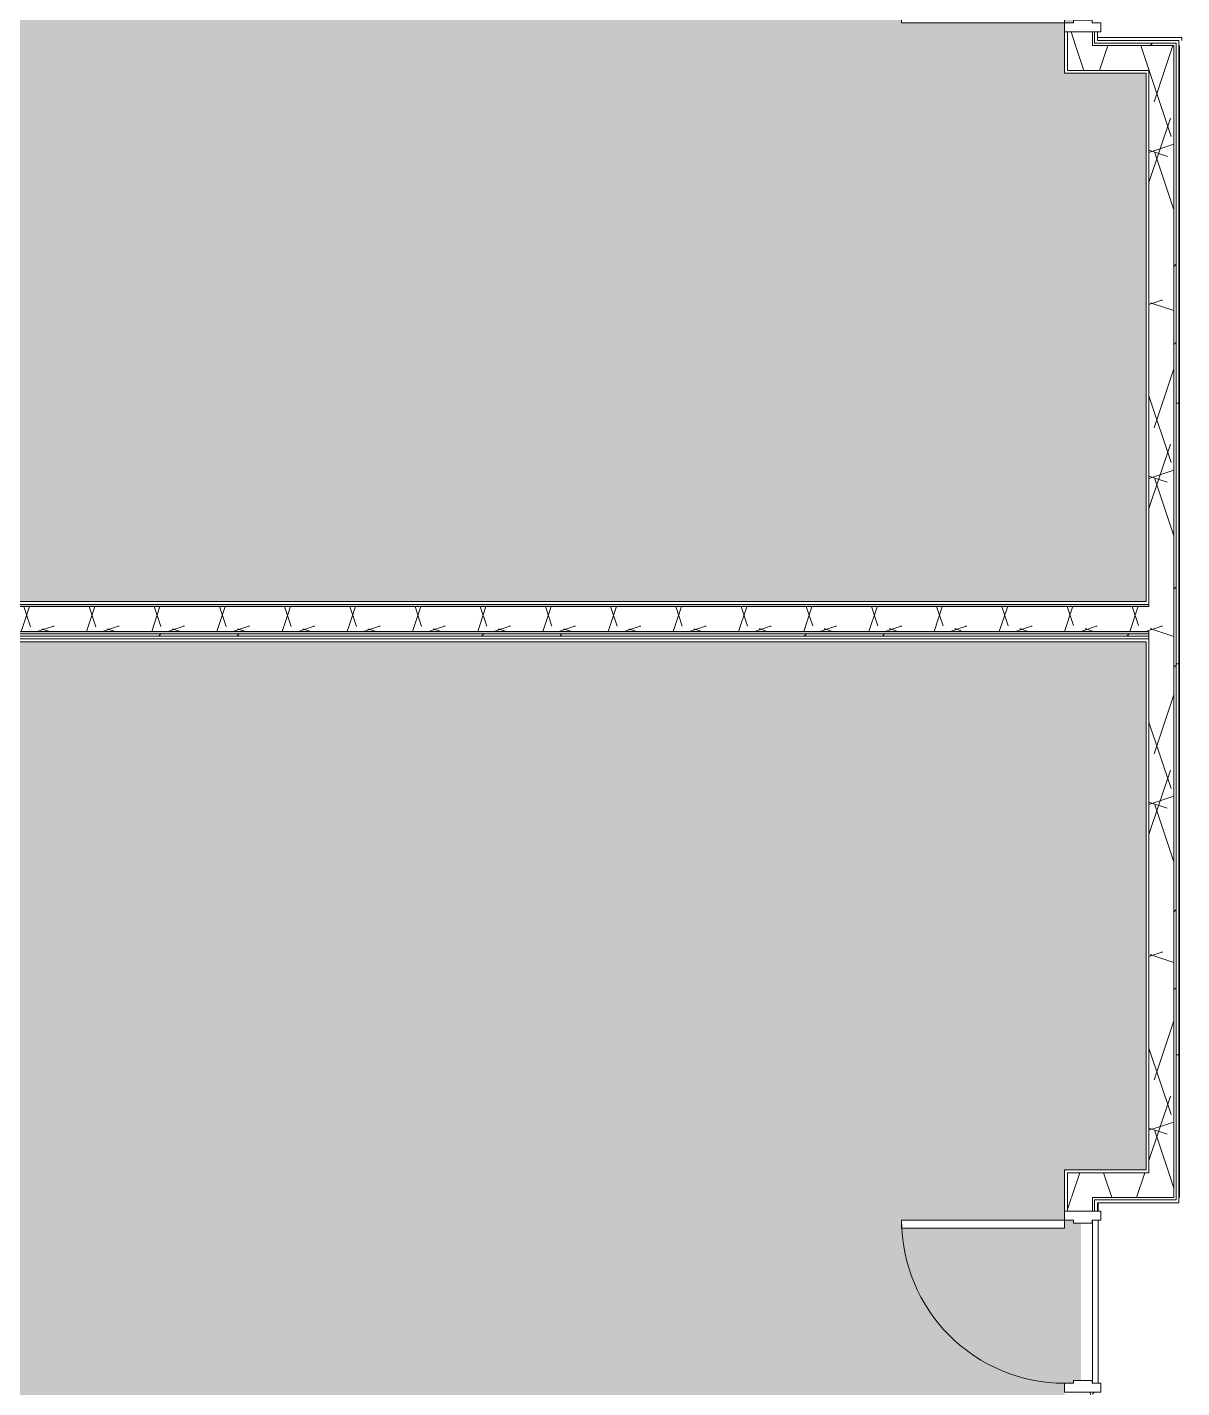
# Model space of a CAD drawing. Header units: inches. Extents: x -1559 to 1959, y 9767 to 12269.
# Drawn here: x 134.8 to 389.8, y 10668.9 to 10969.5 of the extents above; entities that cross this region are included whole.
import ezdxf

# ---------------------------------------------------------------- set-up
doc = ezdxf.new("R2010")
doc.units = ezdxf.units.IN
doc.header["$MEASUREMENT"] = 0
for name, color, linetype, lineweight in [('0-1', 7, 'Continuous', 5), ('A-AREA-PATT-4', 153, 'Continuous', 9), ('A-DOOR', 31, 'Continuous', 9), ('A-DOOR-FRAM', 31, 'Continuous', 9), ('A-FLOR-1', 7, 'Continuous', 9), ('A-WALL', 113, 'Continuous', 9), ('A-WALL-PATT-1', 8, 'Continuous', 9), ('A-WALL-PATT-2', 253, 'Continuous', 9), ('A-WALL-PATT-3', 7, 'Continuous', 9), ('A-WALL-PATT-5', 111, 'Continuous', 9), ('I-WALL', 2, 'Continuous', 9), ('I-WALL-1', 1, 'Continuous', 5)]:
    doc.layers.add(name, color=color, linetype=linetype, lineweight=lineweight)
pattern_1 = [(0, (3869.27, 0), (115.2, 28.8), [4.752, -81.648, 4.752, -81.648, -460.8]), (0, (3869.27, 0), (115.2, 28.8), [-172.8, 4.752, -168.048, 4.752, -81.648, -201.6]), (0, (3869.27, 0), (115.2, 28.8), [-432, 4.752, -52.848, 4.752, -139.248]), (120, (3912.47, 14.4), (-82.54153, 85.36613), [4.752, -81.648, 4.752, -81.648, -460.8]), (120, (3912.47, 14.4), (-82.54153, 85.36613), [-172.8, 4.752, -168.048, 4.752, -81.648, -201.6]), (120, (3912.47, 14.4), (-82.54153, 85.36613), [-432, 4.752, -52.848, 4.752, -139.248]), (240, (3926.87, 72), (-32.65847, -114.16613), [4.752, -81.648, 4.752, -81.648, -460.8]), (240, (3926.87, 72), (-32.65847, -114.16613), [-172.8, 4.752, -168.048, 4.752, -81.648, -201.6]), (240, (3926.87, 72), (-32.65847, -114.16613), [-432, 4.752, -52.848, 4.752, -139.248])]
pattern_2 = [(161.57, (3871.0695, 1.8), (-14.4010124, -0.0012439), [0, -102.456, 11.376, 0]), (18.43, (3867.4695, 1.8), (-14.4010124, 0.0012439), [0, -102.456, 11.376, 0]), (108.43, (3871.0695, 1.8), (7.1973965, -36.003153), [34.146, -79.686]), (71.57, (3867.4695, 1.8), (7.1973965, 36.003153), [34.146, -79.686])]
pattern_3 = [(45, (3869.27, 0), (-35.63818, 35.63818), []), (45, (3869.27, 54), (-35.63818, 35.63818), [])]

# ---------------------------------------------------------------- blocks, each defined once
blk = doc.blocks.new('CTR - 1st Phase - Shell_rvt-1-KEY PLAN - 3RD FLOOR')
at = {"layer": 'A-FLOR-1'}
for p, q in [((-3479.92, 10965.44), (-3479.92, 10710.94)), ((-3497.92, 10709.82), (-3497.92, 10707.94)), ((-3499.17, 10669.94), (-3499.17, 10705.94)), ((-3497.92, 10705.94), (-3497.92, 10669.94))]:
    blk.add_line(p, q, dxfattribs=at)
blk = doc.blocks.new('HOLLOW METAL - UNIT DOOR-2191977-KEY PLAN - 3RD FLOOR')
at = {"layer": 'A-DOOR'}
for p, q in [((16.25, -3.875), (18, -3.875)), ((16.25, -39.875), (16.25, -3.875)), ((18, -3.875), (18, -39.875)), ((18, -39.875), (16.25, -39.875))]:
    blk.add_line(p, q, dxfattribs=at)
blk.add_arc((18, -3.875), 36, 180, 270, dxfattribs=at)
at = {"layer": 'A-DOOR-FRAM'}
for p, q in [((-20, 4.125), (-18, 4.125)), ((-20, -3.875), (-20, 4.125)), ((-18, 4.125), (-18, 2.1875)), ((18, 4.125), (20, 4.125)), ((18, 2.1875), (18, 4.125)), ((20, 4.125), (20, -3.875)), ((-18, 2.1875), (-17.375, 2.1875)), ((-17.375, 2.1875), (-17.375, -1.9375)), ((17.375, 2.1875), (18, 2.1875)), ((17.375, -1.9375), (17.375, 2.1875)), ((-18, -1.9375), (-18, -3.875)), ((-17.375, -1.9375), (-18, -1.9375)), ((18, -1.9375), (17.375, -1.9375)), ((18, -3.875), (18, -1.9375)), ((-18, -3.875), (-20, -3.875)), ((20, -3.875), (18, -3.875))]:
    blk.add_line(p, q, dxfattribs=at)
blk = doc.blocks.new('HOLLOW METAL - UNIT DOOR-2191978-KEY PLAN - 3RD FLOOR')
at = {"layer": 'A-DOOR'}
for p, q in [((18, 39.875), (16.25, 39.875)), ((16.25, 39.875), (16.25, 3.875)), ((18, 3.875), (18, 39.875)), ((16.25, 3.875), (18, 3.875))]:
    blk.add_line(p, q, dxfattribs=at)
blk.add_arc((18, 3.875), 36, 90, 180, dxfattribs=at)
at = {"layer": 'A-DOOR-FRAM'}
for p, q in [((-18, 3.875), (-20, 3.875)), ((-20, 3.875), (-20, -4.125)), ((-18, 1.9375), (-18, 3.875)), ((18, 3.875), (18, 1.9375)), ((20, 3.875), (18, 3.875)), ((20, -4.125), (20, 3.875)), ((-17.375, 1.9375), (-18, 1.9375)), ((-17.375, -2.1875), (-17.375, 1.9375)), ((18, 1.9375), (17.375, 1.9375)), ((17.375, 1.9375), (17.375, -2.1875)), ((-18, -4.125), (-18, -2.1875)), ((-18, -2.1875), (-17.375, -2.1875)), ((17.375, -2.1875), (18, -2.1875)), ((18, -2.1875), (18, -4.125)), ((-20, -4.125), (-18, -4.125)), ((18, -4.125), (20, -4.125))]:
    blk.add_line(p, q, dxfattribs=at)

msp = doc.modelspace()

# ---------------------------------------------------------------- hatches: boundary and pattern name
at = {"layer": 'A-AREA-PATT-4'}
h = msp.add_hatch(color=256, dxfattribs=at)
h.paths.add_polyline_path([(363.97, 10970.44), (327.97, 10970.44), (327.97, 10972.19), (363.97, 10972.19), (363.97, 10971.52)], flags=0)
h.paths.add_polyline_path([(17.42, 10842.63), (381.97, 10842.63), (381.97, 10959.31), (363.97, 10959.31), (363.97, 10970.44), (365.91, 10970.44), (365.91, 10971.06), (367.6, 10971.06), (367.6, 11005.81), (365.91, 11005.81), (365.91, 11006.44), (363.97, 11006.44), (363.97, 11032.1), (381.97, 11032.1), (381.97, 11121.75), (17.42, 11121.75), (17.42, 11081.99), (13.45, 11081.99), (13.45, 11011.86), (17.42, 11011.86), (17.42, 10964.13), (39.73, 10964.13), (39.73, 10936.25), (17.42, 10936.25), (17.42, 10858.94)], flags=0)
h = msp.add_hatch(color=256, dxfattribs=at)
h.paths.add_polyline_path([(17.42, 10554.44), (381.97, 10554.44), (381.97, 10644.28), (363.97, 10644.28), (363.97, 10669.94), (365.91, 10669.94), (365.91, 10670.56), (367.6, 10670.56), (367.6, 10705.31), (365.91, 10705.31), (365.91, 10705.94), (363.97, 10705.94), (363.97, 10717.06), (381.97, 10717.06), (381.97, 10833.75), (17.42, 10833.75), (17.42, 10740.13), (39.73, 10740.13), (39.73, 10712.25), (17.42, 10712.25), (17.42, 10702.91), (13.45, 10702.91), (13.45, 10632.79), (17.42, 10632.79), (17.42, 10591.3)], flags=0)
h.paths.add_polyline_path([(363.97, 10704.19), (327.97, 10704.19), (327.97, 10705.94), (363.97, 10705.94), (363.97, 10704.86)], flags=0)
at = {"layer": 'A-WALL-PATT-1'}
h = msp.add_hatch(dxfattribs=at)
h.set_pattern_fill('FP_26', color=256, style=0, pattern_type=2)
h.set_pattern_definition(pattern_3)
h.paths.add_polyline_path([(382.29, 10835), (382.6, 10835), (382.57, 10835.5), (16.8, 10835.5), (16.8, 10835), (381.97, 10835)], flags=0)
at = {"layer": 'A-WALL-PATT-2'}
h = msp.add_hatch(dxfattribs=at)
h.set_pattern_fill('FP_5', color=256, style=0, pattern_type=2)
h.set_pattern_definition(pattern_2)
h.paths.add_polyline_path([(16.8, 10836), (382.6, 10836), (382.57, 10841.5), (16.8, 10841.5)], flags=0)
at = {"layer": 'A-WALL-PATT-3'}
h = msp.add_hatch(dxfattribs=at)
h.set_pattern_fill('FP_1', color=256, style=0, pattern_type=2)
h.set_pattern_definition(pattern_1)
h.paths.add_polyline_path([(381.97, 10842), (381.97, 10842.63), (16.8, 10842.63), (16.8, 10842), (378.83, 10842)], flags=0)
at = {"layer": 'A-WALL-PATT-5'}
h = msp.add_hatch(dxfattribs=at)
h.set_pattern_fill('FP_5', color=256, style=0, pattern_type=2)
h.set_pattern_definition(pattern_2)
h.paths.add_polyline_path([(364.6, 10965.44), (370.1, 10965.44), (370.03, 10968.44), (364.6, 10968.44), (364.6, 10965.94)], flags=0)
h.paths.add_polyline_path([(365.91, 11008.44), (370.1, 11008.44), (370.1, 11024.23), (364.6, 11024.23), (364.6, 11008.44)], flags=0)
h = msp.add_hatch(dxfattribs=at)
h.set_pattern_fill('FP_5', color=256, style=0, pattern_type=2)
h.set_pattern_definition(pattern_2)
h.paths.add_polyline_path([(382.6, 10959.94), (388.1, 10959.94), (388.08, 10965.44), (364.6, 10965.44), (364.6, 10959.94), (371.17, 10959.94)], flags=0)
h = msp.add_hatch(dxfattribs=at)
h.set_pattern_fill('FP_26', color=256, style=0, pattern_type=2)
h.set_pattern_definition(pattern_3)
h.paths.add_polyline_path([(371.17, 10965.44), (388.6, 10965.44), (388.6, 10965.94), (370.1, 10965.94), (370.1, 10965.44), (370.6, 10965.44)], flags=0)
h = msp.add_hatch(dxfattribs=at)
h.set_pattern_fill('FP_26', color=256, style=0, pattern_type=2)
h.set_pattern_definition(pattern_3)
h.paths.add_polyline_path([(388.6, 10710.94), (388.58, 10965.44), (388.1, 10965.44), (388.1, 10710.94), (388.38, 10710.94)], flags=0)
h = msp.add_hatch(dxfattribs=at)
h.set_pattern_fill('FP_1', color=256, style=0, pattern_type=2)
h.set_pattern_definition(pattern_1)
h.paths.add_polyline_path([(388.64, 10710.44), (389.22, 10710.44), (389.22, 10965.94), (388.6, 10965.94), (388.6, 10710.44)], flags=0)
h = msp.add_hatch(dxfattribs=at)
h.set_pattern_fill('FP_5', color=256, style=0, pattern_type=2)
h.set_pattern_definition(pattern_2)
h.paths.add_polyline_path([(382.6, 10716.44), (388.1, 10716.44), (388.09, 10959.94), (382.6, 10959.94), (382.6, 10717.06)], flags=0)
h = msp.add_hatch(dxfattribs=at)
h.set_pattern_fill('FP_5', color=256, style=0, pattern_type=2)
h.set_pattern_definition(pattern_2)
h.paths.add_polyline_path([(382.6, 10710.94), (388.1, 10710.94), (388.1, 10716.44), (364.6, 10716.44), (364.6, 10710.94), (371.17, 10710.94)], flags=0)
h = msp.add_hatch(dxfattribs=at)
h.set_pattern_fill('FP_5', color=256, style=0, pattern_type=2)
h.set_pattern_definition(pattern_2)
h.paths.add_polyline_path([(364.6, 10652.15), (370.1, 10652.15), (370.03, 10667.94), (364.6, 10667.94), (364.6, 10652.65)], flags=0)
h.paths.add_polyline_path([(365.91, 10707.94), (370.1, 10707.94), (370.1, 10710.94), (364.6, 10710.83), (364.6, 10707.94)], flags=0)
h = msp.add_hatch(dxfattribs=at)
h.set_pattern_fill('FP_26', color=256, style=0, pattern_type=2)
h.set_pattern_definition(pattern_3)
h.paths.add_polyline_path([(370.48, 10652.65), (370.6, 10652.81), (370.6, 10667.94), (370.1, 10667.94), (370.1, 10652.65)], flags=0)
h.paths.add_polyline_path([(370.6, 10707.94), (370.6, 10710.44), (370.1, 10710.43), (370.1, 10707.94)], flags=0)
at = {"layer": 'I-WALL-1'}
for points in [[(370.1, 10841.5), (382.6, 10841.5), (382.6, 10842), (16.8, 10842), (16.8, 10841.5), (337.4, 10841.5)], [(382.32, 10835.5), (382.6, 10835.5), (382.57, 10836), (16.8, 10836), (16.8, 10835.5), (381.97, 10835.5)]]:
    msp.add_hatch(color=256, dxfattribs=at).paths.add_polyline_path(points, flags=0)

# ---------------------------------------------------------------- linework, layer by layer
at = {"layer": 'A-WALL'}
for p, q in [((364.6, 10959.94), (364.6, 10968.44)), ((370.1, 10965.44), (370.1, 10968.44)), ((370.6, 10965.94), (370.6, 10968.44)), ((370.1, 10965.44), (388.1, 10965.44)), ((370.6, 10965.94), (388.6, 10965.94)), ((388.1, 10710.94), (388.1, 10965.44)), ((388.6, 10710.44), (388.6, 10965.94)), ((364.6, 10959.94), (382.6, 10959.94)), ((382.6, 10841.5), (382.6, 10959.94)), ((382.6, 10842), (16.8, 10842)), ((382.6, 10841.5), (16.8, 10841.5)), ((382.6, 10836), (16.8, 10836)), ((382.6, 10835.5), (16.8, 10835.5)), ((382.6, 10835), (16.8, 10835)), ((382.6, 10716.44), (382.6, 10836)), ((382.6, 10834.38), (16.8, 10834.38)), ((364.6, 10716.44), (382.6, 10716.44)), ((364.6, 10707.94), (364.6, 10716.44)), ((370.1, 10710.94), (388.1, 10710.94)), ((370.1, 10710.94), (370.1, 10707.94)), ((370.6, 10710.44), (388.6, 10710.44)), ((370.6, 10710.44), (370.6, 10707.94))]:
    msp.add_line(p, q, dxfattribs=at)
at = {"layer": 'I-WALL'}
for p, q in [((363.97, 10968.44), (363.97, 10959.31)), ((371.22, 10968.44), (371.22, 10966.56)), ((389.85, 10967.19), (371.22, 10967.19)), ((389.85, 10966.56), (389.85, 10967.19)), ((389.22, 10966.56), (371.22, 10966.56)), ((371.22, 10966.56), (389.22, 10966.56)), ((389.22, 10709.81), (389.22, 10966.56)), ((363.97, 10959.31), (381.97, 10959.31)), ((381.97, 10959.31), (381.97, 10842.63)), ((381.97, 10842.63), (16.8, 10842.63)), ((16.8, 10833.75), (381.97, 10833.75)), ((381.97, 10833.75), (381.97, 10717.06)), ((381.97, 10717.06), (363.97, 10717.06)), ((363.97, 10717.06), (363.97, 10707.94)), ((371.22, 10709.81), (389.22, 10709.81)), ((371.22, 10707.94), (371.22, 10709.81))]:
    msp.add_line(p, q, dxfattribs=at)

# ---------------------------------------------------------------- block references
at = {"layer": '0-1'}
msp.add_blockref('CTR - 1st Phase - Shell_rvt-1-KEY PLAN - 3RD FLOOR', (3869.27, 0), dxfattribs=at)
at = {"layer": 'A-DOOR'}
for name, p, rotation in [('HOLLOW METAL - UNIT DOOR-2191977-KEY PLAN - 3RD FLOOR', (367.85, 10988.44), 270.0000000000112), ('HOLLOW METAL - UNIT DOOR-2191978-KEY PLAN - 3RD FLOOR', (367.85, 10687.94), 89.99999999998808)]:
    msp.add_blockref(name, p, dxfattribs=dict(at, rotation=rotation))

doc.saveas('drawing.dxf')
